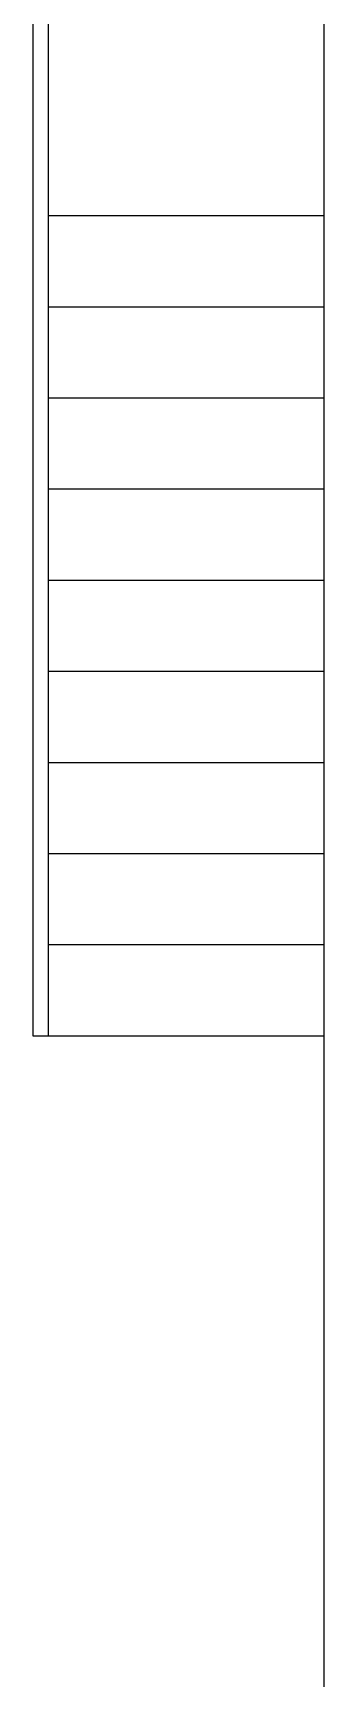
# Model space of a CAD drawing. Header units: millimetres. Extents: x -1911 to 4021, y -174 to 2851.
# Drawn here: x 2062 to 2158, y 493 to 1034 of the extents above; entities that cross this region are included whole.
import ezdxf

# ---------------------------------------------------------------- set-up
doc = ezdxf.new("R2010")
doc.units = ezdxf.units.MM

msp = doc.modelspace()

# ---------------------------------------------------------------- linework, layer by layer
for p, q in [((2158.04, 462.78), (2158.04, 1382.78)), ((2158.04, 382.78), (2158.04, 1382.78)), ((2158.04, 462.78), (2158.04, 714.06)), ((2158.04, 382.78), (2158.04, 714.06))]:
    msp.add_line(p, q)
at = {"color": 0}
for p, q in [((2062.26, 1274.25), (2062.26, 974.25)), ((2067.26, 1269.25), (2067.26, 704.25)), ((2062.26, 974.25), (2062.26, 944.25)), ((2067.26, 974.25), (2158.04, 974.25)), ((2062.26, 944.25), (2062.26, 914.25)), ((2067.26, 944.25), (2158.04, 944.25)), ((2062.26, 914.25), (2062.26, 884.25)), ((2067.26, 914.25), (2158.04, 914.25)), ((2062.26, 884.25), (2062.26, 854.25)), ((2067.26, 884.25), (2158.04, 884.25)), ((2062.26, 854.25), (2062.26, 824.25)), ((2067.26, 854.25), (2158.04, 854.25)), ((2062.26, 824.25), (2062.26, 794.25)), ((2067.26, 824.25), (2158.04, 824.25)), ((2062.26, 794.25), (2062.26, 764.25)), ((2067.26, 794.25), (2158.04, 794.25)), ((2062.26, 764.25), (2062.26, 734.25)), ((2067.26, 764.25), (2158.04, 764.25)), ((2062.26, 734.25), (2062.26, 704.25)), ((2067.26, 734.25), (2158.04, 734.25)), ((2062.26, 704.25), (2158.04, 704.25))]:
    msp.add_line(p, q, dxfattribs=at)

doc.saveas('drawing.dxf')
